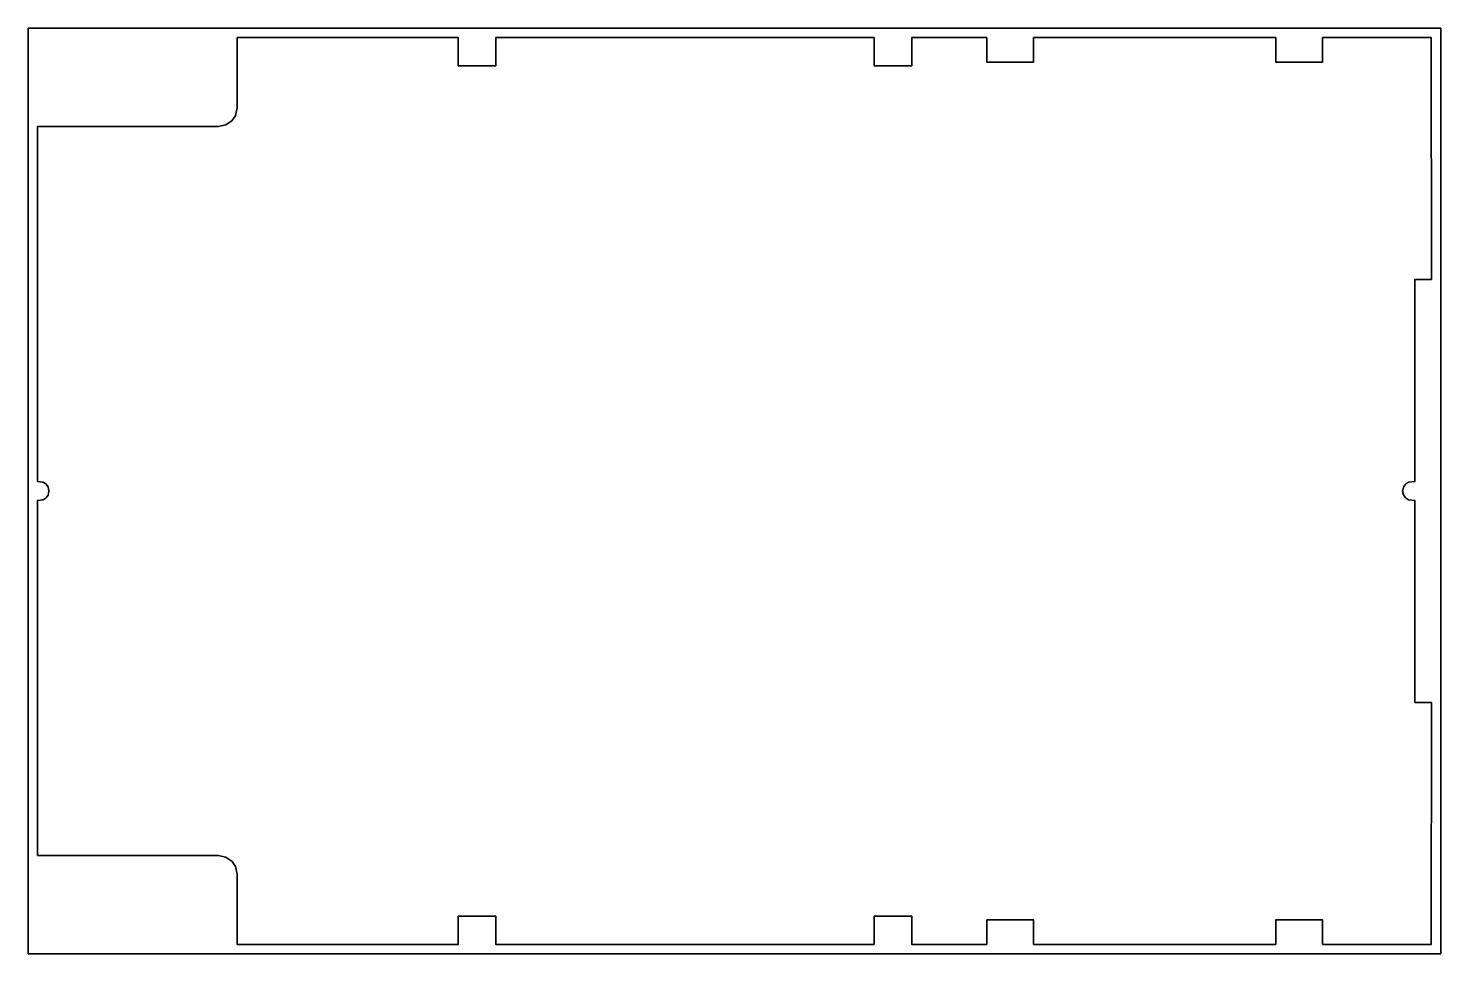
# Model space of a CAD drawing. Header units: millimetres. Extents: x 123 to 876, y 262 to 756.
import ezdxf

# ---------------------------------------------------------------- set-up
doc = ezdxf.new("R2010")
doc.units = ezdxf.units.MM
doc.header["$MEASUREMENT"] = 0
doc.layers.get('0').update_dxf_attribs({"lineweight": 0})
doc.layers.add('Safety', color=7, linetype='Continuous', lineweight=0)

msp = doc.modelspace()

# ---------------------------------------------------------------- linework, layer by layer
at = {"color": 18, "lineweight": 35, "true_color": 0x000000}
msp.add_lwpolyline([(134.02, 511.23), (132.83, 512.8), (131.32, 513.72), (128.48, 514.05), (128.48, 703.25), (224.72, 703.25), (228.86, 704.13), (232.18, 706.54), (233.93, 709.19), (234.82, 713.35), (234.82, 750.7), (352.64, 750.7), (352.64, 735.7), (372.64, 735.7), (372.64, 750.7), (574.31, 750.7), (574.31, 735.7), (594.31, 735.7), (594.31, 750.7), (634.31, 750.7), (634.31, 737.7), (659.31, 737.7), (659.31, 750.7), (788.31, 750.7), (788.31, 737.7), (813.31, 737.7), (813.31, 750.7), (871.23, 750.7), (871.29, 621.77), (862.41, 621.77), (862.41, 514.05), (862.41, 514.05), (859.06, 513.68), (857.56, 512.74), (856.36, 511.1), (855.92, 509.05), (856.36, 507.01), (857.56, 505.36), (859.06, 504.43), (862.41, 504.05), (862.41, 504.05), (862.41, 396.34), (871.29, 396.34), (871.23, 267.41), (813.31, 267.41), (813.31, 280.41), (788.31, 280.41), (788.31, 267.41), (659.31, 267.41), (659.31, 280.41), (634.31, 280.41), (634.31, 267.41), (594.31, 267.41), (594.31, 282.41), (574.31, 282.41), (574.31, 267.41), (372.64, 267.41), (372.64, 282.41), (352.64, 282.41), (352.64, 267.41), (234.82, 267.41), (234.82, 304.75), (233.93, 308.92), (232.18, 311.57), (228.86, 313.97), (224.72, 314.86), (128.48, 314.86), (128.48, 504.05), (131.32, 504.39), (132.83, 505.3), (134.02, 506.88), (134.52, 509.05), (134.52, 509.05)], close=True, dxfattribs=at)
at = {"layer": 'Safety', "color": 18, "lineweight": 35, "true_color": 0x000000}
msp.add_lwpolyline([(123.48, 262.41), (876.29, 262.41), (876.29, 755.7), (123.48, 755.7)], close=True, dxfattribs=at)

doc.saveas('drawing.dxf')
